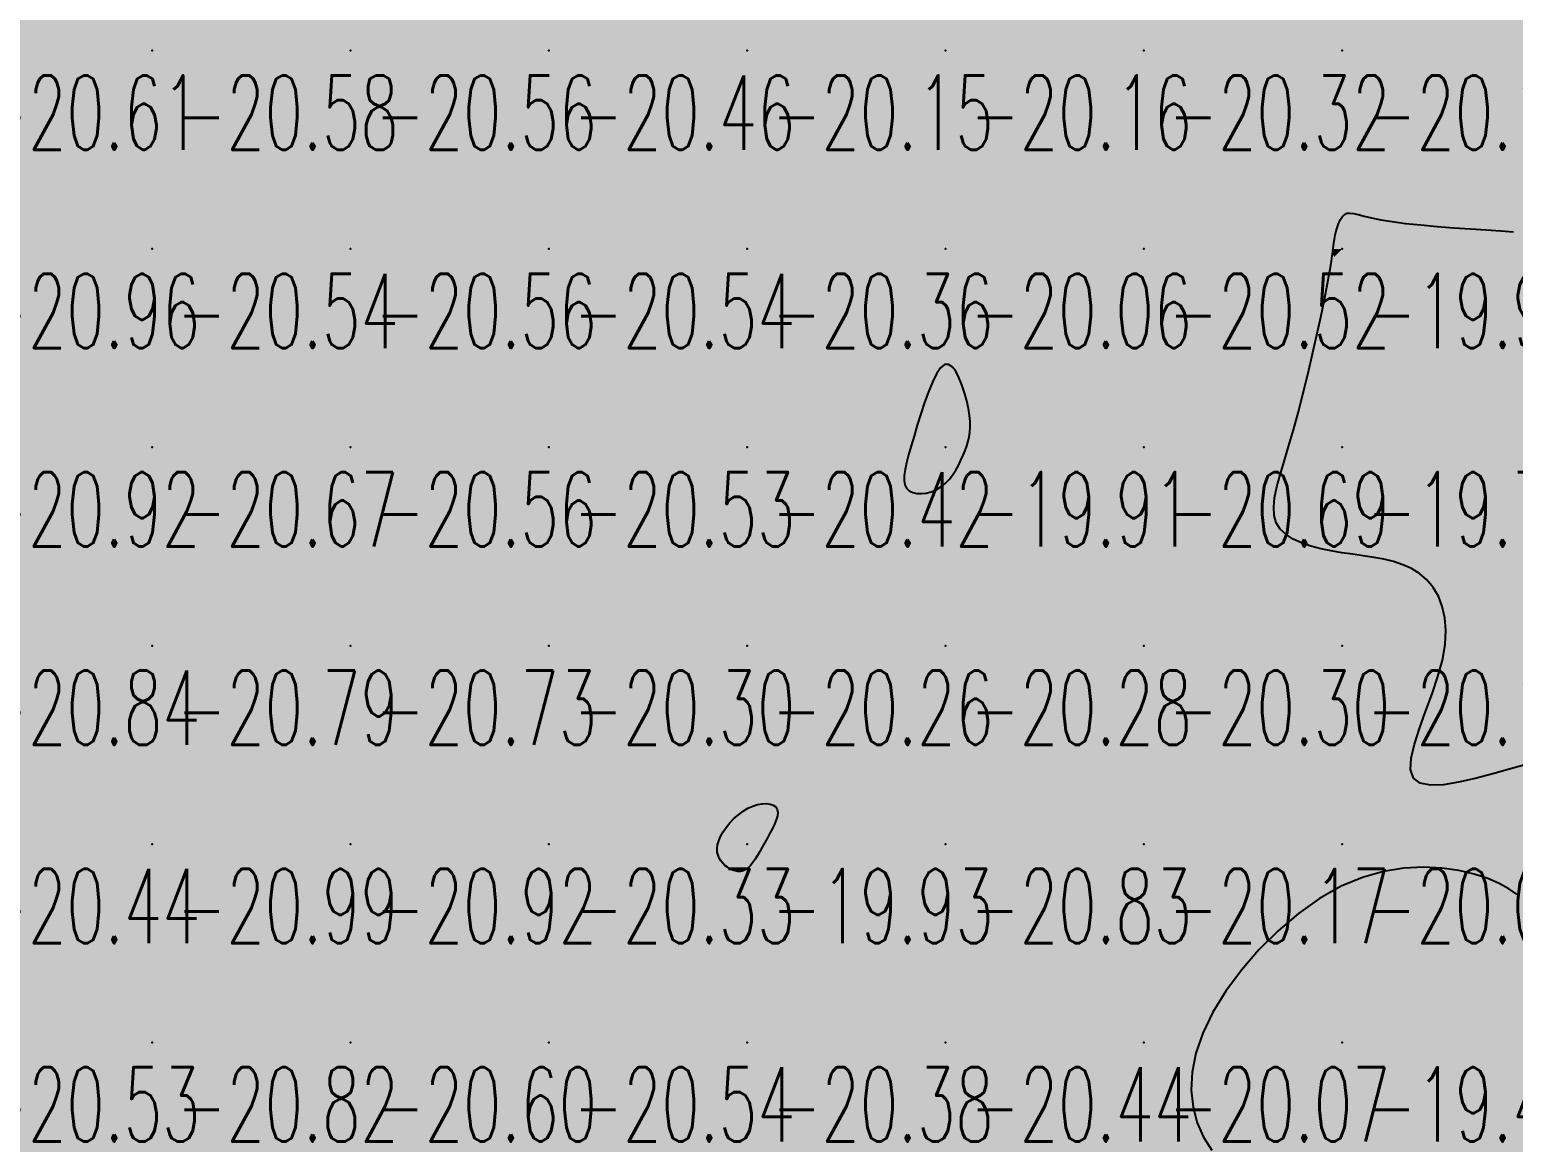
# Model space of a CAD drawing. Header units: millimetres. Extents: x 88261 to 90953, y 390274 to 392322.
# Drawn here: x 89084.1 to 89158.9, y 391482.2 to 391538.3 of the extents above; entities that cross this region are included whole.
import ezdxf
from ezdxf.enums import TextEntityAlignment as Align

# ---------------------------------------------------------------- set-up
doc = ezdxf.new("R2010")
doc.units = ezdxf.units.MM
doc.header["$LTSCALE"] = 25
for name, color, linetype in [('CN_04_00', 242, 'Continuous'), ('COTEAlt', 7, 'Continuous'), ('TN_COLORIAGE', 7, 'Continuous')]:
    doc.layers.add(name, color=color, linetype=linetype)
doc.styles.add('Simplex 1.0', font='Simplex.shx', dxfattribs={"width": 0.99, "height": 2.5})
doc.styles.get("Standard").update_dxf_attribs({"font": 'times.ttf'})

# ---------------------------------------------------------------- blocks, each defined once
blk = doc.blocks.new('COTE')
at = {"color": 0}
blk.add_point((0, 0), dxfattribs=at)
at = {"layer": 'COTEAlt'}
blk.add_attdef('ALT', text='', height=3.75, dxfattribs=at).set_placement((1.25, -1.25), align=Align.TOP_LEFT)

msp = doc.modelspace()

# ---------------------------------------------------------------- linework, layer by layer
at = {"layer": 'CN_04_00', "elevation": -20, "flags": 128}
for points in [[(89159.605, 391501.265), (89158.741, 391501.033), (89157.85, 391500.784), (89156.967, 391500.548), (89156.125, 391500.353), (89155.358, 391500.228), (89154.7, 391500.202), (89154.185, 391500.302), (89153.846, 391500.558), (89153.706, 391500.989), (89153.736, 391501.572), (89153.899, 391502.277), (89154.154, 391503.071), (89154.462, 391503.924), (89154.783, 391504.804), (89155.079, 391505.678), (89155.31, 391506.517), (89155.444, 391507.293), (89155.482, 391508.002), (89155.432, 391508.645), (89155.303, 391509.221), (89155.102, 391509.731), (89154.838, 391510.176), (89154.519, 391510.556), (89154.154, 391510.871), (89153.75, 391511.124), (89153.312, 391511.323), (89152.845, 391511.477), (89152.354, 391511.597), (89151.843, 391511.691), (89151.318, 391511.771), (89150.783, 391511.845), (89150.243, 391511.923), (89149.703, 391512.014), (89149.175, 391512.124), (89148.671, 391512.257), (89148.202, 391512.417), (89147.782, 391512.61), (89147.423, 391512.84), (89147.135, 391513.111), (89146.933, 391513.428), (89146.824, 391513.796), (89146.8, 391514.218), (89146.85, 391514.698), (89146.962, 391515.241), (89147.124, 391515.85), (89147.325, 391516.529), (89147.553, 391517.283), (89147.796, 391518.114), (89148.044, 391519.023), (89148.291, 391519.985), (89148.532, 391520.972), (89148.762, 391521.958), (89148.977, 391522.912), (89149.171, 391523.807), (89149.34, 391524.614), (89149.479, 391525.307), (89149.586, 391525.863), (89149.663, 391526.298), (89149.716, 391526.632), (89149.752, 391526.888), (89149.776, 391527.086), (89149.793, 391527.249), (89149.809, 391527.397), (89149.83, 391527.554), (89149.86, 391527.735), (89149.901, 391527.936), (89149.952, 391528.146), (89150.014, 391528.355), (89150.087, 391528.553), (89150.172, 391528.73), (89150.268, 391528.875), (89150.375, 391528.98), (89150.497, 391529.036), (89150.644, 391529.048), (89150.828, 391529.024), (89151.064, 391528.971), (89151.363, 391528.896), (89151.739, 391528.807), (89152.205, 391528.712), (89152.775, 391528.618), (89153.453, 391528.53), (89154.216, 391528.451), (89155.035, 391528.378), (89155.879, 391528.313), (89156.717, 391528.253), (89157.52, 391528.199), (89158.256, 391528.149), (89158.897, 391528.104)], [(89159.076, 391494.703), (89158.651, 391494.975), (89158.164, 391495.242), (89157.59, 391495.494), (89156.912, 391495.721), (89156.138, 391495.906), (89155.28, 391496.03), (89154.352, 391496.076), (89153.366, 391496.025), (89152.337, 391495.859), (89151.276, 391495.56), (89150.198, 391495.109), (89149.116, 391494.497), (89148.051, 391493.742), (89147.024, 391492.871), (89146.058, 391491.911), (89145.173, 391490.887), (89144.392, 391489.828), (89143.736, 391488.759), (89143.226, 391487.708), (89142.879, 391486.696), (89142.689, 391485.734), (89142.644, 391484.824), (89142.733, 391483.973), (89142.945, 391483.184), (89143.268, 391482.463), (89143.69, 391481.814)]]:
    msp.add_lwpolyline(points, dxfattribs=at)
for points in [[(89131.328, 391517.32), (89131.398, 391517.547), (89131.452, 391517.775), (89131.488, 391518.011), (89131.503, 391518.263), (89131.496, 391518.539), (89131.465, 391518.846), (89131.409, 391519.192), (89131.325, 391519.579), (89131.216, 391519.987), (89131.085, 391520.388), (89130.934, 391520.759), (89130.768, 391521.072), (89130.588, 391521.302), (89130.398, 391521.422), (89130.201, 391521.407), (89129.999, 391521.24), (89129.795, 391520.938), (89129.592, 391520.529), (89129.392, 391520.039), (89129.197, 391519.494), (89129.01, 391518.923), (89128.834, 391518.351), (89128.67, 391517.805), (89128.523, 391517.307), (89128.395, 391516.861), (89128.292, 391516.465), (89128.218, 391516.117), (89128.177, 391515.817), (89128.173, 391515.561), (89128.211, 391515.35), (89128.295, 391515.181), (89128.428, 391515.053), (89128.603, 391514.965), (89128.81, 391514.916), (89129.041, 391514.906), (89129.286, 391514.934), (89129.538, 391515), (89129.785, 391515.102), (89130.021, 391515.24), (89130.237, 391515.413), (89130.433, 391515.614), (89130.609, 391515.839), (89130.768, 391516.08), (89130.909, 391516.331), (89131.035, 391516.587), (89131.146, 391516.841), (89131.244, 391517.087), (89131.328, 391517.32)], [(89119.026, 391496.271), (89118.929, 391496.391), (89118.848, 391496.525), (89118.787, 391496.672), (89118.75, 391496.833), (89118.74, 391497.008), (89118.762, 391497.198), (89118.819, 391497.402), (89118.913, 391497.621), (89119.041, 391497.848), (89119.2, 391498.078), (89119.384, 391498.304), (89119.589, 391498.52), (89119.811, 391498.719), (89120.045, 391498.896), (89120.288, 391499.042), (89120.533, 391499.154), (89120.776, 391499.231), (89121.008, 391499.273), (89121.222, 391499.281), (89121.413, 391499.256), (89121.572, 391499.199), (89121.694, 391499.109), (89121.77, 391498.988), (89121.796, 391498.837), (89121.778, 391498.66), (89121.722, 391498.461), (89121.637, 391498.246), (89121.529, 391498.019), (89121.405, 391497.785), (89121.274, 391497.548), (89121.142, 391497.314), (89121.015, 391497.087), (89120.894, 391496.869), (89120.776, 391496.665), (89120.66, 391496.478), (89120.544, 391496.309), (89120.428, 391496.164), (89120.308, 391496.044), (89120.184, 391495.953), (89120.055, 391495.893), (89119.921, 391495.863), (89119.785, 391495.859), (89119.649, 391495.881), (89119.514, 391495.924), (89119.382, 391495.987), (89119.256, 391496.068), (89119.136, 391496.163), (89119.026, 391496.271)]]:
    msp.add_lwpolyline(points, close=True, dxfattribs=at)
at = {"layer": 'TN_COLORIAGE', "color": 223}
for points in [[(89080.249, 391537.239, -20.497), (89090.249, 391537.239, -20.497), (89090.249, 391547.239, -20.497)], [(89080.249, 391547.239, -20.497), (89080.249, 391537.239, -20.497), (89090.249, 391547.239, -20.497)], [(89090.249, 391537.239, -20.729), (89100.249, 391537.239, -20.729), (89100.249, 391547.239, -20.729)], [(89090.249, 391547.239, -20.729), (89090.249, 391537.239, -20.729), (89100.249, 391547.239, -20.729)], [(89100.249, 391537.239, -20.377), (89110.249, 391537.239, -20.377), (89110.249, 391547.239, -20.377)], [(89100.249, 391547.239, -20.377), (89100.249, 391537.239, -20.377), (89110.249, 391547.239, -20.377)], [(89110.249, 391537.239, -20), (89117.542, 391544.533, -20), (89110.249, 391547.239, -20), (89117.127, 391547.239, -20)], [(89120.249, 391537.239, -20.233), (89130.249, 391537.239, -20.233), (89130.249, 391547.239, -20.233)], [(89130.249, 391547.239, -20), (89124.483, 391547.239, -20), (89120.249, 391537.239, -20), (89120.249, 391541.967, -20)], [(89130.249, 391547.239, -20.126), (89130.249, 391537.239, -20.126), (89140.249, 391547.239, -20.126)], [(89130.249, 391537.239, -20.126), (89140.249, 391537.239, -20.126), (89140.249, 391547.239, -20.126)], [(89140.249, 391537.239, -20), (89148.422, 391545.412, -20), (89140.249, 391547.239, -20), (89146.587, 391547.239, -20)], [(89140.249, 391537.239, -20), (89148.422, 391545.412, -20), (89150.249, 391537.239, -20), (89150.249, 391542.96, -20)], [(89110.249, 391537.239, -20), (89117.542, 391544.533, -20), (89120.249, 391537.239, -20), (89120.249, 391541.967, -20)], [(89152.906, 391539.896, -20.097), (89150.249, 391542.96, -20.097), (89150.249, 391537.239, -20.097)], [(89160.249, 391537.239, -20), (89160.249, 391541.445, -20), (89150.249, 391537.239, -20), (89152.906, 391539.896, -20)], [(89080.249, 391527.239, -20.578), (89090.249, 391527.239, -20.578), (89090.249, 391537.239, -20.578)], [(89080.249, 391537.239, -20.578), (89080.249, 391527.239, -20.578), (89090.249, 391537.239, -20.578)], [(89090.249, 391537.239, -20.559), (89090.249, 391527.239, -20.559), (89100.249, 391537.239, -20.559)], [(89090.249, 391527.239, -20.559), (89100.249, 391527.239, -20.559), (89100.249, 391537.239, -20.559)], [(89100.249, 391527.239, -20.461), (89110.249, 391527.239, -20.461), (89110.249, 391537.239, -20.461)], [(89100.249, 391537.239, -20.461), (89100.249, 391527.239, -20.461), (89110.249, 391537.239, -20.461)], [(89110.249, 391527.239, -20.154), (89120.249, 391527.239, -20.154), (89120.249, 391537.239, -20.154)], [(89110.249, 391537.239, -20.154), (89110.249, 391527.239, -20.154), (89120.249, 391537.239, -20.154)], [(89120.249, 391527.239, -20.159), (89130.249, 391527.239, -20.159), (89130.249, 391537.239, -20.159)], [(89120.249, 391537.239, -20.159), (89120.249, 391527.239, -20.159), (89130.249, 391537.239, -20.159)], [(89130.249, 391527.239, -20.325), (89140.249, 391527.239, -20.325), (89140.249, 391537.239, -20.325)], [(89130.249, 391537.239, -20.325), (89130.249, 391527.239, -20.325), (89140.249, 391537.239, -20.325)], [(89140.249, 391527.239, -20), (89149.72, 391527.239, -20), (89150.249, 391537.239, -20), (89150.249, 391529.528, -20)], [(89140.249, 391537.239, -20.097), (89140.249, 391527.239, -20.097), (89150.249, 391537.239, -20.097)], [(89160.249, 391537.239, -20), (89151.538, 391528.528, -20), (89150.249, 391537.239, -20), (89150.249, 391529.528, -20)], [(89151.538, 391528.528, -20.195), (89160.249, 391528.065, -20.195), (89160.249, 391537.239, -20.195)], [(89080.249, 391517.239, -20.539), (89090.249, 391517.239, -20.539), (89090.249, 391527.239, -20.539)], [(89080.249, 391527.239, -20.539), (89080.249, 391517.239, -20.539), (89090.249, 391527.239, -20.539)], [(89090.249, 391527.239, -20.564), (89090.249, 391517.239, -20.564), (89100.249, 391527.239, -20.564)], [(89090.249, 391517.239, -20.564), (89100.249, 391517.239, -20.564), (89100.249, 391527.239, -20.564)], [(89100.249, 391517.239, -20.539), (89110.249, 391517.239, -20.539), (89110.249, 391527.239, -20.539)], [(89100.249, 391527.239, -20.539), (89100.249, 391517.239, -20.539), (89110.249, 391527.239, -20.539)], [(89110.249, 391527.239, -20.359), (89110.249, 391517.239, -20.359), (89120.249, 391527.239, -20.359)], [(89110.249, 391517.239, -20.359), (89120.249, 391517.239, -20.359), (89120.249, 391527.239, -20.359)], [(89120.249, 391527.239, -20.062), (89120.249, 391517.239, -20.062), (89130.249, 391527.239, -20.062)], [(89120.249, 391517.239, -20), (89128.505, 391517.239, -20), (89130.249, 391527.239, -20), (89130.249, 391523.127, -20)], [(89140.249, 391527.239, -20), (89131.707, 391518.697, -20), (89130.249, 391527.239, -20), (89130.249, 391523.127, -20)], [(89140.249, 391517.239, -20), (89131.377, 391517.239, -20), (89140.249, 391527.239, -20), (89131.707, 391518.697, -20)], [(89140.249, 391517.239, -20), (89149.85, 391526.84, -20), (89140.249, 391527.239, -20), (89149.72, 391527.239, -20)], [(89147.757, 391517.239, -20.693), (89149.85, 391526.84, -20.693), (89140.249, 391517.239, -20.693)], [(89080.249, 391507.239, -20.669), (89090.249, 391507.239, -20.669), (89090.249, 391517.239, -20.669)], [(89080.249, 391517.239, -20.669), (89080.249, 391507.239, -20.669), (89090.249, 391517.239, -20.669)], [(89090.249, 391507.239, -20.557), (89100.249, 391507.239, -20.557), (89100.249, 391517.239, -20.557)], [(89090.249, 391517.239, -20.557), (89090.249, 391507.239, -20.557), (89100.249, 391517.239, -20.557)], [(89100.249, 391507.239, -20.527), (89110.249, 391507.239, -20.527), (89110.249, 391517.239, -20.527)], [(89100.249, 391517.239, -20.527), (89100.249, 391507.239, -20.527), (89110.249, 391517.239, -20.527)], [(89110.249, 391507.239, -20.417), (89120.249, 391507.239, -20.417), (89120.249, 391517.239, -20.417)], [(89110.249, 391517.239, -20.417), (89110.249, 391507.239, -20.417), (89120.249, 391517.239, -20.417)], [(89120.249, 391517.239, -20), (89128.505, 391517.239, -20), (89120.249, 391507.239, -20), (89127.755, 391514.745, -20)], [(89130.249, 391507.239, -20.693), (89140.249, 391507.239, -20.693), (89140.249, 391517.239, -20.693)], [(89140.249, 391517.239, -20), (89131.377, 391517.239, -20), (89130.249, 391507.239, -20), (89130.249, 391514.864, -20)], [(89140.249, 391517.239, -20), (89147.757, 391517.239, -20), (89140.249, 391507.239, -20), (89145.898, 391512.889, -20)], [(89130.249, 391507.239, -20), (89130.249, 391514.864, -20), (89120.249, 391507.239, -20), (89127.755, 391514.745, -20)], [(89140.249, 391507.239, -20), (89145.898, 391512.889, -20), (89150.249, 391507.239, -20), (89150.249, 391511.774, -20)], [(89154.563, 391511.553, -20.191), (89150.249, 391511.774, -20.191), (89150.249, 391507.239, -20.191)], [(89154.563, 391511.553, -20.191), (89156.423, 391507.239, -20.191), (89150.249, 391507.239, -20.191)], [(89080.249, 391507.239, -20.786), (89080.249, 391497.239, -20.786), (89090.249, 391507.239, -20.786)], [(89080.249, 391497.239, -20.786), (89090.249, 391497.239, -20.786), (89090.249, 391507.239, -20.786)], [(89090.249, 391497.239, -20.734), (89100.249, 391497.239, -20.734), (89100.249, 391507.239, -20.734)], [(89090.249, 391507.239, -20.734), (89090.249, 391497.239, -20.734), (89100.249, 391507.239, -20.734)], [(89100.249, 391507.239, -20.296), (89100.249, 391497.239, -20.296), (89110.249, 391507.239, -20.296)], [(89100.249, 391497.239, -20.296), (89110.249, 391497.239, -20.296), (89110.249, 391507.239, -20.296)], [(89110.249, 391497.239, -20), (89118.406, 391497.239, -20), (89120.249, 391507.239, -20), (89120.249, 391499.424, -20)], [(89110.249, 391507.239, -20.265), (89110.249, 391497.239, -20.265), (89120.249, 391507.239, -20.265)], [(89130.249, 391507.239, -20), (89122.325, 391499.316, -20), (89120.249, 391507.239, -20), (89120.249, 391499.424, -20)], [(89130.249, 391497.239, -20), (89121.069, 391497.239, -20), (89130.249, 391507.239, -20), (89122.325, 391499.316, -20)], [(89130.249, 391507.239, -20.299), (89130.249, 391497.239, -20.299), (89140.249, 391507.239, -20.299)], [(89130.249, 391497.239, -20.299), (89140.249, 391497.239, -20.299), (89140.249, 391507.239, -20.299)], [(89140.249, 391507.239, -20.191), (89140.249, 391497.239, -20.191), (89150.249, 391507.239, -20.191)], [(89140.249, 391497.239, -20.191), (89150.249, 391497.239, -20.191), (89150.249, 391507.239, -20.191)], [(89150.249, 391507.239, -20), (89156.423, 391507.239, -20), (89150.249, 391497.239, -20), (89151.601, 391498.592, -20)], [(89160.249, 391497.239, -20), (89160.249, 391501.743, -20), (89150.249, 391497.239, -20), (89151.601, 391498.592, -20)], [(89080.249, 391487.239, -20.987), (89090.249, 391487.239, -20.987), (89090.249, 391497.239, -20.987)], [(89080.249, 391497.239, -20.987), (89080.249, 391487.239, -20.987), (89090.249, 391497.239, -20.987)], [(89090.249, 391487.239, -20.916), (89100.249, 391487.239, -20.916), (89100.249, 391497.239, -20.916)], [(89090.249, 391497.239, -20.916), (89090.249, 391487.239, -20.916), (89100.249, 391497.239, -20.916)], [(89100.249, 391487.239, -20.328), (89110.249, 391487.239, -20.328), (89110.249, 391497.239, -20.328)], [(89100.249, 391497.239, -20.328), (89100.249, 391487.239, -20.328), (89110.249, 391497.239, -20.328)], [(89110.249, 391487.239, -20), (89119.041, 391496.032, -20), (89110.249, 391497.239, -20), (89118.406, 391497.239, -20)], [(89130.249, 391497.239, -20), (89121.069, 391497.239, -20), (89120.249, 391487.239, -20), (89120.249, 391495.612, -20)], [(89120.249, 391487.239, -20.829), (89130.249, 391487.239, -20.829), (89130.249, 391497.239, -20.829)], [(89130.249, 391497.239, -20.166), (89130.249, 391487.239, -20.166), (89140.249, 391497.239, -20.166)], [(89130.249, 391487.239, -20.166), (89140.249, 391487.239, -20.166), (89140.249, 391497.239, -20.166)], [(89140.249, 391497.239, -20.018), (89140.249, 391487.239, -20.018), (89150.249, 391497.239, -20.018)], [(89140.249, 391487.239, -20), (89141.431, 391487.239, -20), (89150.249, 391497.239, -20), (89150.249, 391496.916, -20)], [(89160.249, 391497.239, -20), (89158.76, 391495.751, -20), (89150.249, 391497.239, -20), (89150.249, 391496.916, -20)], [(89158.76, 391495.751, -20.097), (89160.249, 391493.047, -20.097), (89160.249, 391497.239, -20.097)], [(89110.249, 391487.239, -20), (89119.041, 391496.032, -20), (89120.249, 391487.239, -20), (89120.249, 391495.612, -20)], [(89080.249, 391477.239, -20.819), (89090.249, 391477.239, -20.819), (89090.249, 391487.239, -20.819)], [(89080.249, 391487.239, -20.819), (89080.249, 391477.239, -20.819), (89090.249, 391487.239, -20.819)], [(89090.249, 391477.239, -20.597), (89100.249, 391477.239, -20.597), (89100.249, 391487.239, -20.597)], [(89090.249, 391487.239, -20.597), (89090.249, 391477.239, -20.597), (89100.249, 391487.239, -20.597)], [(89100.249, 391477.239, -20.539), (89110.249, 391477.239, -20.539), (89110.249, 391487.239, -20.539)], [(89100.249, 391487.239, -20.539), (89100.249, 391477.239, -20.539), (89110.249, 391487.239, -20.539)], [(89110.249, 391487.239, -20.381), (89110.249, 391477.239, -20.381), (89120.249, 391487.239, -20.381)], [(89110.249, 391477.239, -20.381), (89120.249, 391477.239, -20.381), (89120.249, 391487.239, -20.381)], [(89120.249, 391487.239, -20.441), (89120.249, 391477.239, -20.441), (89130.249, 391487.239, -20.441)], [(89120.249, 391477.239, -20.441), (89130.249, 391477.239, -20.441), (89130.249, 391487.239, -20.441)], [(89130.249, 391487.239, -20.074), (89130.249, 391477.239, -20.074), (89140.249, 391487.239, -20.074)], [(89130.249, 391477.239, -20.074), (89140.249, 391477.239, -20.074), (89140.249, 391487.239, -20.074)], [(89140.249, 391477.239, -20), (89143.381, 391480.372, -20), (89140.249, 391487.239, -20), (89141.431, 391487.239, -20)]]:
    msp.add_solid(points, dxfattribs=at)
at = {"layer": 'TN_COLORIAGE', "color": 213}
for points in [[(89150.249, 391529.528, -19.971), (89149.72, 391527.239, -19.971), (89150.249, 391527.239, -19.971)], [(89150.249, 391529.528, -19.971), (89151.538, 391528.528, -19.971), (89150.249, 391527.239, -19.971)], [(89160.249, 391528.065, -19.971), (89151.538, 391528.528, -19.971), (89160.249, 391527.239, -19.971), (89150.249, 391527.239, -19.971)], [(89149.85, 391526.84, -19.77), (89147.757, 391517.239, -19.77), (89150.249, 391527.239, -19.77), (89150.249, 391517.239, -19.77)], [(89149.72, 391527.239, -19.971), (89149.85, 391526.84, -19.971), (89150.249, 391527.239, -19.971)], [(89150.249, 391527.239, -19.982), (89150.249, 391517.239, -19.982), (89160.249, 391527.239, -19.982)], [(89150.249, 391517.239, -19.982), (89160.249, 391517.239, -19.982), (89160.249, 391527.239, -19.982)], [(89130.249, 391523.127, -19.912), (89128.505, 391517.239, -19.912), (89130.249, 391517.239, -19.912)], [(89130.249, 391523.127, -19.912), (89131.707, 391518.697, -19.912), (89130.249, 391517.239, -19.912)], [(89131.707, 391518.697, -19.912), (89131.377, 391517.239, -19.912), (89130.249, 391517.239, -19.912)], [(89127.755, 391514.745, -19.912), (89130.249, 391514.864, -19.912), (89130.249, 391517.239, -19.912)], [(89127.755, 391514.745, -19.912), (89128.505, 391517.239, -19.912), (89130.249, 391517.239, -19.912)], [(89130.249, 391514.864, -19.912), (89131.377, 391517.239, -19.912), (89130.249, 391517.239, -19.912)], [(89150.249, 391511.774, -19.77), (89145.898, 391512.889, -19.77), (89150.249, 391517.239, -19.77)], [(89145.898, 391512.889, -19.77), (89147.757, 391517.239, -19.77), (89150.249, 391517.239, -19.77)], [(89150.249, 391511.774, -19.749), (89154.563, 391511.553, -19.749), (89150.249, 391517.239, -19.749), (89160.249, 391517.239, -19.749)], [(89156.423, 391507.239, -19.749), (89154.563, 391511.553, -19.749), (89160.249, 391507.239, -19.749), (89160.249, 391517.239, -19.749)], [(89151.601, 391498.592, -19.882), (89156.423, 391507.239, -19.882), (89160.249, 391507.239, -19.882)], [(89151.601, 391498.592, -19.882), (89160.249, 391501.743, -19.882), (89160.249, 391507.239, -19.882)], [(89120.249, 391499.424, -19.926), (89118.406, 391497.239, -19.926), (89120.249, 391497.239, -19.926)], [(89120.249, 391499.424, -19.926), (89122.325, 391499.316, -19.926), (89120.249, 391497.239, -19.926)], [(89122.325, 391499.316, -19.926), (89121.069, 391497.239, -19.926), (89120.249, 391497.239, -19.926)], [(89118.406, 391497.239, -19.926), (89119.041, 391496.032, -19.926), (89120.249, 391497.239, -19.926)], [(89120.249, 391495.612, -19.926), (89119.041, 391496.032, -19.926), (89120.249, 391497.239, -19.926)], [(89120.249, 391495.612, -19.926), (89121.069, 391497.239, -19.926), (89120.249, 391497.239, -19.926)], [(89150.249, 391496.916, -19.447), (89141.431, 391487.239, -19.447), (89150.249, 391487.239, -19.447)], [(89150.249, 391496.916, -19.447), (89158.76, 391495.751, -19.447), (89150.249, 391487.239, -19.447)], [(89160.249, 391493.047, -19.447), (89158.76, 391495.751, -19.447), (89160.249, 391487.239, -19.447), (89150.249, 391487.239, -19.447)], [(89141.431, 391487.239, -19.447), (89143.381, 391480.372, -19.447), (89150.249, 391487.239, -19.447)], [(89150.249, 391478.723, -19.447), (89143.381, 391480.372, -19.447), (89150.249, 391487.239, -19.447)], [(89154.432, 391481.422, -19.447), (89150.249, 391478.723, -19.447), (89160.249, 391487.239, -19.447), (89150.249, 391487.239, -19.447)], [(89156.664, 391477.239, -19.866), (89154.432, 391481.422, -19.866), (89160.249, 391477.239, -19.866), (89160.249, 391487.239, -19.866)]]:
    msp.add_solid(points, dxfattribs=at)

# ---------------------------------------------------------------- block references
at = {"layer": 'COTEAlt'}
ref = msp.add_blockref('COTE', (89080.249, 391537.239), dxfattribs=at)
ref.add_attrib('ALT', '-20.61', dxfattribs={"height": 3.75, "style": 'Simplex 1.0', "width": 0.6}).set_placement((89081.499, 391535.989), align=Align.TOP_LEFT)
ref = msp.add_blockref('COTE', (89090.249, 391537.239), dxfattribs=at)
ref.add_attrib('ALT', '-20.58', dxfattribs={"height": 3.75, "style": 'Simplex 1.0', "width": 0.6}).set_placement((89091.499, 391535.989), align=Align.TOP_LEFT)
ref = msp.add_blockref('COTE', (89100.249, 391537.239), dxfattribs=at)
ref.add_attrib('ALT', '-20.56', dxfattribs={"height": 3.75, "style": 'Simplex 1.0', "width": 0.6}).set_placement((89101.499, 391535.989), align=Align.TOP_LEFT)
ref = msp.add_blockref('COTE', (89110.249, 391537.239), dxfattribs=at)
ref.add_attrib('ALT', '-20.46', dxfattribs={"height": 3.75, "style": 'Simplex 1.0', "width": 0.6}).set_placement((89111.499, 391535.989), align=Align.TOP_LEFT)
ref = msp.add_blockref('COTE', (89120.249, 391537.239), dxfattribs=at)
ref.add_attrib('ALT', '-20.15', dxfattribs={"height": 3.75, "style": 'Simplex 1.0', "width": 0.6}).set_placement((89121.499, 391535.989), align=Align.TOP_LEFT)
ref = msp.add_blockref('COTE', (89130.249, 391537.239), dxfattribs=at)
ref.add_attrib('ALT', '-20.16', dxfattribs={"height": 3.75, "style": 'Simplex 1.0', "width": 0.6}).set_placement((89131.499, 391535.989), align=Align.TOP_LEFT)
ref = msp.add_blockref('COTE', (89140.249, 391537.239), dxfattribs=at)
ref.add_attrib('ALT', '-20.32', dxfattribs={"height": 3.75, "style": 'Simplex 1.0', "width": 0.6}).set_placement((89141.499, 391535.989), align=Align.TOP_LEFT)
ref = msp.add_blockref('COTE', (89150.249, 391537.239), dxfattribs=at)
ref.add_attrib('ALT', '-20.10', dxfattribs={"height": 3.75, "style": 'Simplex 1.0', "width": 0.6}).set_placement((89151.499, 391535.989), align=Align.TOP_LEFT)
ref = msp.add_blockref('COTE', (89080.249, 391527.239), dxfattribs=at)
ref.add_attrib('ALT', '-20.96', dxfattribs={"height": 3.75, "style": 'Simplex 1.0', "width": 0.6}).set_placement((89081.499, 391525.989), align=Align.TOP_LEFT)
ref = msp.add_blockref('COTE', (89090.249, 391527.239), dxfattribs=at)
ref.add_attrib('ALT', '-20.54', dxfattribs={"height": 3.75, "style": 'Simplex 1.0', "width": 0.6}).set_placement((89091.499, 391525.989), align=Align.TOP_LEFT)
ref = msp.add_blockref('COTE', (89100.249, 391527.239), dxfattribs=at)
ref.add_attrib('ALT', '-20.56', dxfattribs={"height": 3.75, "style": 'Simplex 1.0', "width": 0.6}).set_placement((89101.499, 391525.989), align=Align.TOP_LEFT)
ref = msp.add_blockref('COTE', (89110.249, 391527.239), dxfattribs=at)
ref.add_attrib('ALT', '-20.54', dxfattribs={"height": 3.75, "style": 'Simplex 1.0', "width": 0.6}).set_placement((89111.499, 391525.989), align=Align.TOP_LEFT)
ref = msp.add_blockref('COTE', (89120.249, 391527.239), dxfattribs=at)
ref.add_attrib('ALT', '-20.36', dxfattribs={"height": 3.75, "style": 'Simplex 1.0', "width": 0.6}).set_placement((89121.499, 391525.989), align=Align.TOP_LEFT)
ref = msp.add_blockref('COTE', (89130.249, 391527.239), dxfattribs=at)
ref.add_attrib('ALT', '-20.06', dxfattribs={"height": 3.75, "style": 'Simplex 1.0', "width": 0.6}).set_placement((89131.499, 391525.989), align=Align.TOP_LEFT)
ref = msp.add_blockref('COTE', (89140.249, 391527.239), dxfattribs=at)
ref.add_attrib('ALT', '-20.52', dxfattribs={"height": 3.75, "style": 'Simplex 1.0', "width": 0.6}).set_placement((89141.499, 391525.989), align=Align.TOP_LEFT)
ref = msp.add_blockref('COTE', (89150.249, 391527.239), dxfattribs=at)
ref.add_attrib('ALT', '-19.97', dxfattribs={"height": 3.75, "style": 'Simplex 1.0', "width": 0.6}).set_placement((89151.499, 391525.989), align=Align.TOP_LEFT)
ref = msp.add_blockref('COTE', (89080.249, 391517.239), dxfattribs=at)
ref.add_attrib('ALT', '-20.92', dxfattribs={"height": 3.75, "style": 'Simplex 1.0', "width": 0.6}).set_placement((89081.499, 391515.989), align=Align.TOP_LEFT)
ref = msp.add_blockref('COTE', (89090.249, 391517.239), dxfattribs=at)
ref.add_attrib('ALT', '-20.67', dxfattribs={"height": 3.75, "style": 'Simplex 1.0', "width": 0.6}).set_placement((89091.499, 391515.989), align=Align.TOP_LEFT)
ref = msp.add_blockref('COTE', (89100.249, 391517.239), dxfattribs=at)
ref.add_attrib('ALT', '-20.56', dxfattribs={"height": 3.75, "style": 'Simplex 1.0', "width": 0.6}).set_placement((89101.499, 391515.989), align=Align.TOP_LEFT)
ref = msp.add_blockref('COTE', (89110.249, 391517.239), dxfattribs=at)
ref.add_attrib('ALT', '-20.53', dxfattribs={"height": 3.75, "style": 'Simplex 1.0', "width": 0.6}).set_placement((89111.499, 391515.989), align=Align.TOP_LEFT)
ref = msp.add_blockref('COTE', (89120.249, 391517.239), dxfattribs=at)
ref.add_attrib('ALT', '-20.42', dxfattribs={"height": 3.75, "style": 'Simplex 1.0', "width": 0.6}).set_placement((89121.499, 391515.989), align=Align.TOP_LEFT)
ref = msp.add_blockref('COTE', (89130.249, 391517.239), dxfattribs=at)
ref.add_attrib('ALT', '-19.91', dxfattribs={"height": 3.75, "style": 'Simplex 1.0', "width": 0.6}).set_placement((89131.499, 391515.989), align=Align.TOP_LEFT)
ref = msp.add_blockref('COTE', (89140.249, 391517.239), dxfattribs=at)
ref.add_attrib('ALT', '-20.69', dxfattribs={"height": 3.75, "style": 'Simplex 1.0', "width": 0.6}).set_placement((89141.499, 391515.989), align=Align.TOP_LEFT)
ref = msp.add_blockref('COTE', (89150.249, 391517.239), dxfattribs=at)
ref.add_attrib('ALT', '-19.77', dxfattribs={"height": 3.75, "style": 'Simplex 1.0', "width": 0.6}).set_placement((89151.499, 391515.989), align=Align.TOP_LEFT)
ref = msp.add_blockref('COTE', (89080.249, 391507.239), dxfattribs=at)
ref.add_attrib('ALT', '-20.84', dxfattribs={"height": 3.75, "style": 'Simplex 1.0', "width": 0.6}).set_placement((89081.499, 391505.989), align=Align.TOP_LEFT)
ref = msp.add_blockref('COTE', (89090.249, 391507.239), dxfattribs=at)
ref.add_attrib('ALT', '-20.79', dxfattribs={"height": 3.75, "style": 'Simplex 1.0', "width": 0.6}).set_placement((89091.499, 391505.989), align=Align.TOP_LEFT)
ref = msp.add_blockref('COTE', (89100.249, 391507.239), dxfattribs=at)
ref.add_attrib('ALT', '-20.73', dxfattribs={"height": 3.75, "style": 'Simplex 1.0', "width": 0.6}).set_placement((89101.499, 391505.989), align=Align.TOP_LEFT)
ref = msp.add_blockref('COTE', (89110.249, 391507.239), dxfattribs=at)
ref.add_attrib('ALT', '-20.30', dxfattribs={"height": 3.75, "style": 'Simplex 1.0', "width": 0.6}).set_placement((89111.499, 391505.989), align=Align.TOP_LEFT)
ref = msp.add_blockref('COTE', (89120.249, 391507.239), dxfattribs=at)
ref.add_attrib('ALT', '-20.26', dxfattribs={"height": 3.75, "style": 'Simplex 1.0', "width": 0.6}).set_placement((89121.499, 391505.989), align=Align.TOP_LEFT)
ref = msp.add_blockref('COTE', (89130.249, 391507.239), dxfattribs=at)
ref.add_attrib('ALT', '-20.28', dxfattribs={"height": 3.75, "style": 'Simplex 1.0', "width": 0.6}).set_placement((89131.499, 391505.989), align=Align.TOP_LEFT)
ref = msp.add_blockref('COTE', (89140.249, 391507.239), dxfattribs=at)
ref.add_attrib('ALT', '-20.30', dxfattribs={"height": 3.75, "style": 'Simplex 1.0', "width": 0.6}).set_placement((89141.499, 391505.989), align=Align.TOP_LEFT)
ref = msp.add_blockref('COTE', (89150.249, 391507.239), dxfattribs=at)
ref.add_attrib('ALT', '-20.19', dxfattribs={"height": 3.75, "style": 'Simplex 1.0', "width": 0.6}).set_placement((89151.499, 391505.989), align=Align.TOP_LEFT)
ref = msp.add_blockref('COTE', (89080.249, 391497.239), dxfattribs=at)
ref.add_attrib('ALT', '-20.44', dxfattribs={"height": 3.75, "style": 'Simplex 1.0', "width": 0.6}).set_placement((89081.499, 391495.989), align=Align.TOP_LEFT)
ref = msp.add_blockref('COTE', (89090.249, 391497.239), dxfattribs=at)
ref.add_attrib('ALT', '-20.99', dxfattribs={"height": 3.75, "style": 'Simplex 1.0', "width": 0.6}).set_placement((89091.499, 391495.989), align=Align.TOP_LEFT)
ref = msp.add_blockref('COTE', (89100.249, 391497.239), dxfattribs=at)
ref.add_attrib('ALT', '-20.92', dxfattribs={"height": 3.75, "style": 'Simplex 1.0', "width": 0.6}).set_placement((89101.499, 391495.989), align=Align.TOP_LEFT)
ref = msp.add_blockref('COTE', (89110.249, 391497.239), dxfattribs=at)
ref.add_attrib('ALT', '-20.33', dxfattribs={"height": 3.75, "style": 'Simplex 1.0', "width": 0.6}).set_placement((89111.499, 391495.989), align=Align.TOP_LEFT)
ref = msp.add_blockref('COTE', (89120.249, 391497.239), dxfattribs=at)
ref.add_attrib('ALT', '-19.93', dxfattribs={"height": 3.75, "style": 'Simplex 1.0', "width": 0.6}).set_placement((89121.499, 391495.989), align=Align.TOP_LEFT)
ref = msp.add_blockref('COTE', (89130.249, 391497.239), dxfattribs=at)
ref.add_attrib('ALT', '-20.83', dxfattribs={"height": 3.75, "style": 'Simplex 1.0', "width": 0.6}).set_placement((89131.499, 391495.989), align=Align.TOP_LEFT)
ref = msp.add_blockref('COTE', (89140.249, 391497.239), dxfattribs=at)
ref.add_attrib('ALT', '-20.17', dxfattribs={"height": 3.75, "style": 'Simplex 1.0', "width": 0.6}).set_placement((89141.499, 391495.989), align=Align.TOP_LEFT)
ref = msp.add_blockref('COTE', (89150.249, 391497.239), dxfattribs=at)
ref.add_attrib('ALT', '-20.02', dxfattribs={"height": 3.75, "style": 'Simplex 1.0', "width": 0.6}).set_placement((89151.499, 391495.989), align=Align.TOP_LEFT)
ref = msp.add_blockref('COTE', (89080.249, 391487.239), dxfattribs=at)
ref.add_attrib('ALT', '-20.53', dxfattribs={"height": 3.75, "style": 'Simplex 1.0', "width": 0.6}).set_placement((89081.499, 391485.989), align=Align.TOP_LEFT)
ref = msp.add_blockref('COTE', (89090.249, 391487.239), dxfattribs=at)
ref.add_attrib('ALT', '-20.82', dxfattribs={"height": 3.75, "style": 'Simplex 1.0', "width": 0.6}).set_placement((89091.499, 391485.989), align=Align.TOP_LEFT)
ref = msp.add_blockref('COTE', (89100.249, 391487.239), dxfattribs=at)
ref.add_attrib('ALT', '-20.60', dxfattribs={"height": 3.75, "style": 'Simplex 1.0', "width": 0.6}).set_placement((89101.499, 391485.989), align=Align.TOP_LEFT)
ref = msp.add_blockref('COTE', (89110.249, 391487.239), dxfattribs=at)
ref.add_attrib('ALT', '-20.54', dxfattribs={"height": 3.75, "style": 'Simplex 1.0', "width": 0.6}).set_placement((89111.499, 391485.989), align=Align.TOP_LEFT)
ref = msp.add_blockref('COTE', (89120.249, 391487.239), dxfattribs=at)
ref.add_attrib('ALT', '-20.38', dxfattribs={"height": 3.75, "style": 'Simplex 1.0', "width": 0.6}).set_placement((89121.499, 391485.989), align=Align.TOP_LEFT)
ref = msp.add_blockref('COTE', (89130.249, 391487.239), dxfattribs=at)
ref.add_attrib('ALT', '-20.44', dxfattribs={"height": 3.75, "style": 'Simplex 1.0', "width": 0.6}).set_placement((89131.499, 391485.989), align=Align.TOP_LEFT)
ref = msp.add_blockref('COTE', (89140.249, 391487.239), dxfattribs=at)
ref.add_attrib('ALT', '-20.07', dxfattribs={"height": 3.75, "style": 'Simplex 1.0', "width": 0.6}).set_placement((89141.499, 391485.989), align=Align.TOP_LEFT)
ref = msp.add_blockref('COTE', (89150.249, 391487.239), dxfattribs=at)
ref.add_attrib('ALT', '-19.45', dxfattribs={"height": 3.75, "style": 'Simplex 1.0', "width": 0.6}).set_placement((89151.499, 391485.989), align=Align.TOP_LEFT)

doc.saveas('drawing.dxf')
